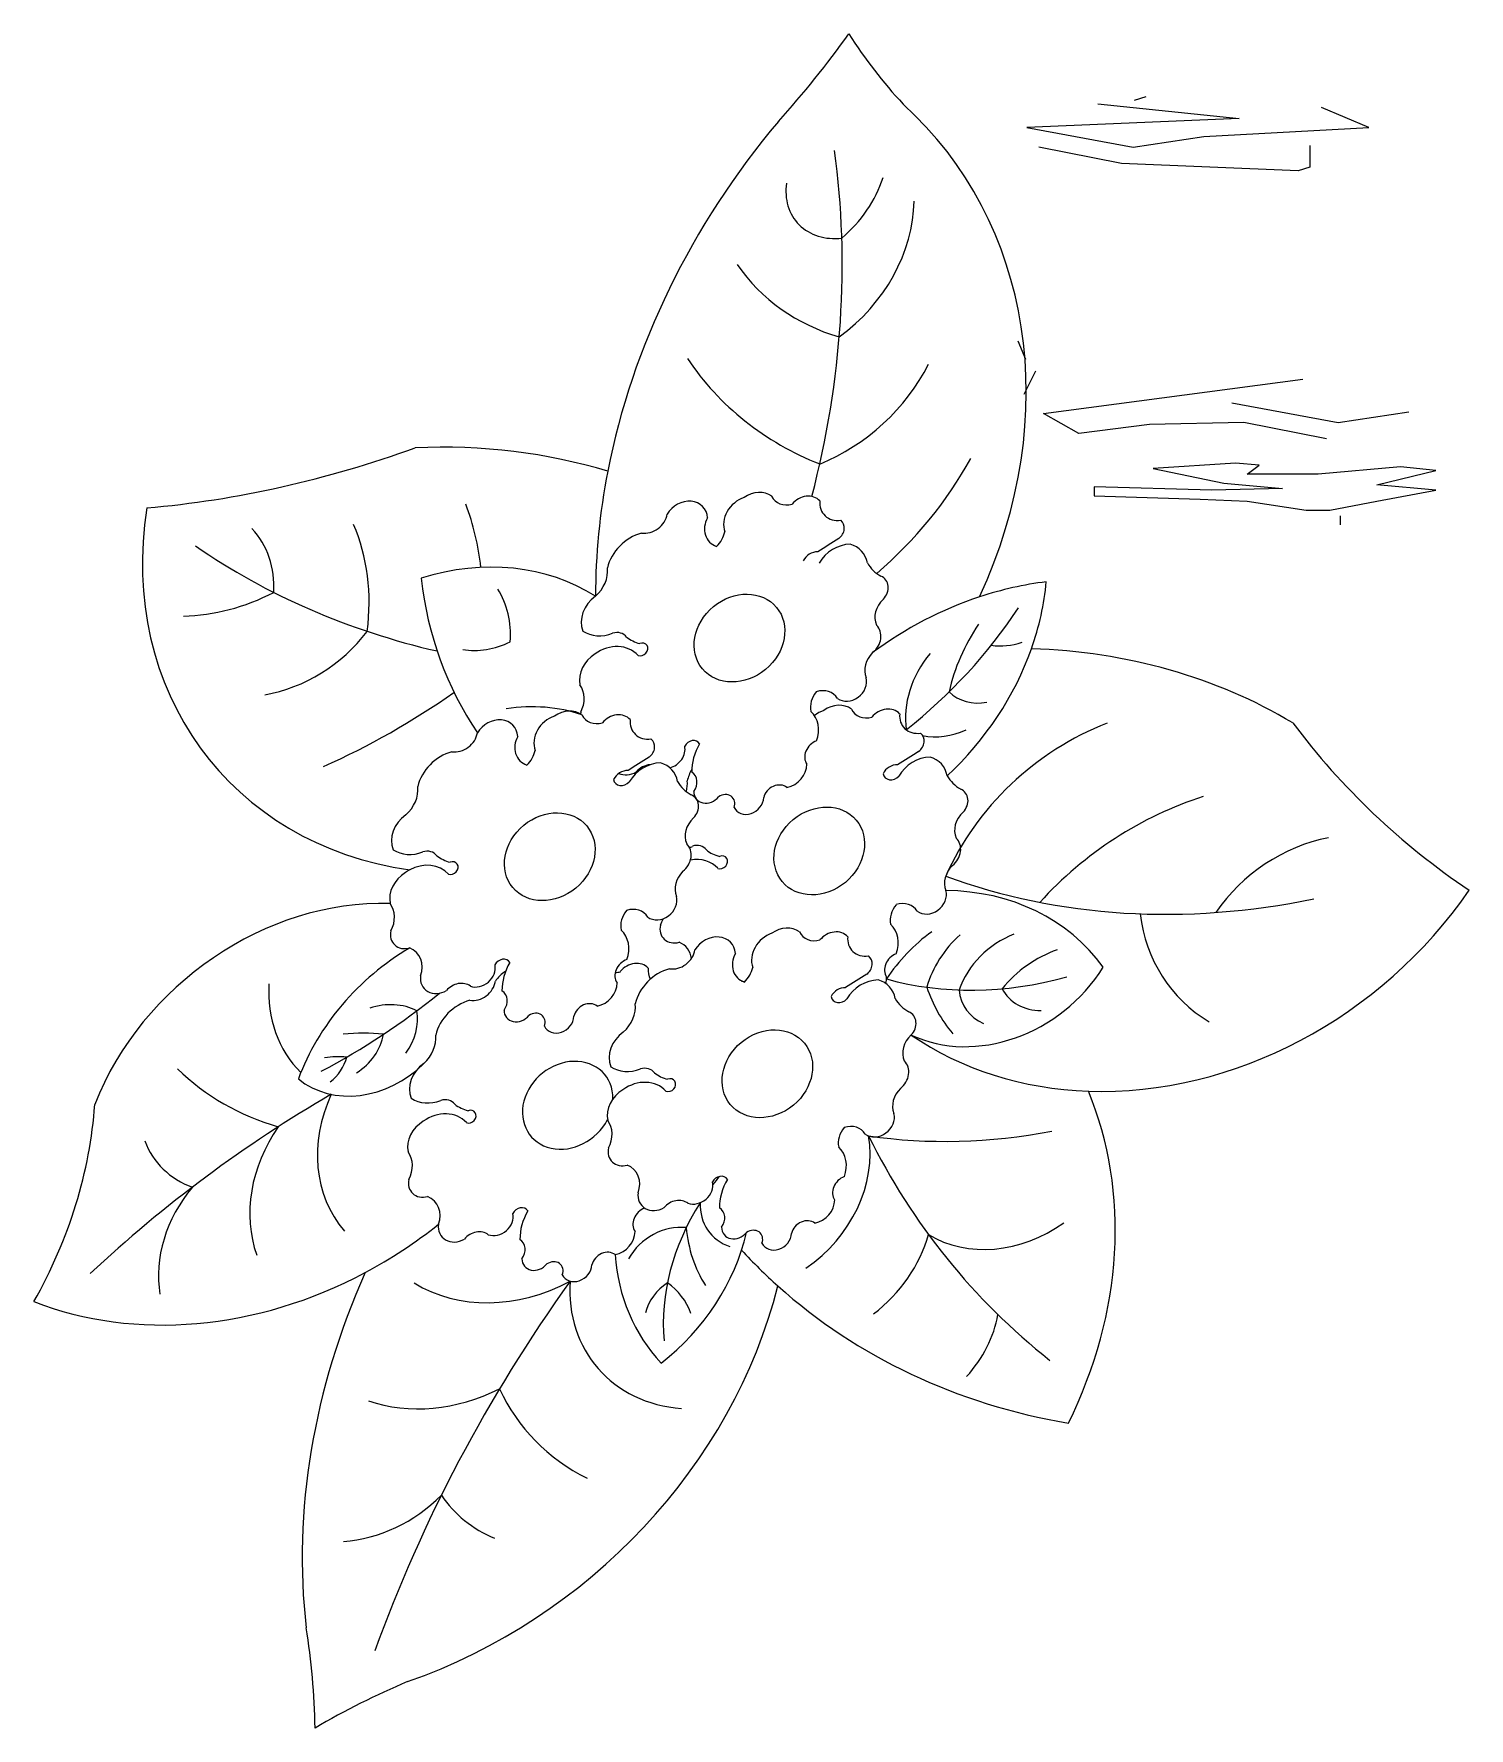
# Model space of a CAD drawing. Header units: millimetres. Extents: x 506.183 to 506.929, y 81.305 to 82.187.
import ezdxf

# ---------------------------------------------------------------- set-up
doc = ezdxf.new("R2010")
doc.units = ezdxf.units.MM
doc.header["$LTSCALE"] = 0.018

msp = doc.modelspace()

# ---------------------------------------------------------------- linework, layer by layer
for p, q in [((506.76122, 82.15442), (506.75503, 82.15255)), ((506.7362, 82.15071), (506.80969, 82.14319)), ((506.87725, 82.13849), (506.85262, 82.14883)), ((506.80969, 82.14319), (506.69932, 82.13849)), ((506.69932, 82.13849), (506.75451, 82.12817)), ((506.79138, 82.13381), (506.87725, 82.13849)), ((506.74845, 82.11972), (506.70551, 82.12817)), ((506.75451, 82.12817), (506.79138, 82.13381)), ((506.84657, 82.12912), (506.84657, 82.11785)), ((506.84038, 82.11597), (506.74845, 82.11972)), ((506.84657, 82.11785), (506.84038, 82.11597)), ((506.6945, 82.02751), (506.69858, 82.01784)), ((506.7038, 82.01167), (506.69774, 81.99945)), ((506.70789, 81.98961), (506.84288, 82.00745)), ((506.806, 81.99523), (506.86119, 81.98491)), ((506.72633, 81.97929), (506.70789, 81.98961)), ((506.86119, 81.98491), (506.89806, 81.99056)), ((506.76307, 81.98398), (506.72633, 81.97929)), ((506.81219, 81.98491), (506.76307, 81.98398)), ((506.85513, 81.97647), (506.81219, 81.98491)), ((506.80786, 81.96373), (506.76493, 81.96091)), ((506.76493, 81.96091), (506.80167, 81.95341)), ((506.82011, 81.96279), (506.80786, 81.96373)), ((506.81392, 81.95811), (506.82011, 81.96279)), ((506.89373, 81.96186), (506.8508, 81.95811)), ((506.88135, 81.95246), (506.91204, 81.95998)), ((506.91204, 81.95998), (506.89373, 81.96186)), ((506.73424, 81.95154), (506.73424, 81.94684)), ((506.79548, 81.94964), (506.73424, 81.95154)), ((506.83236, 81.95059), (506.79548, 81.94964)), ((506.80167, 81.95341), (506.83236, 81.95059)), ((506.8508, 81.95811), (506.81392, 81.95811)), ((506.91204, 81.94964), (506.88135, 81.95246)), ((506.73424, 81.94684), (506.78942, 81.94497)), ((506.78942, 81.94497), (506.81392, 81.94402)), ((506.81392, 81.94402), (506.84461, 81.93932)), ((506.85686, 81.93932), (506.88135, 81.94402)), ((506.88135, 81.94402), (506.91204, 81.94964)), ((506.84461, 81.93932), (506.85686, 81.93932)), ((506.86226, 81.9363), (506.86226, 81.9316))]:
    msp.add_line(p, q)
for centre, major_axis, ratio, start_param, end_param in [((506.27586, 82.37955), (0.34128, 0.28314), 0.848513, -1.402182, -1.269096), ((506.9, 82.38895), (0.27443, 0.22768), 0.848513, 3.035582, 3.188252), ((506.44947, 81.96197), (0.204, 0.16925), 0.848513, -1.057853, 0.119579), ((506.83283, 81.94961), (0.29274, 0.24288), 0.848513, 1.781896, 2.338825), ((506.11292, 81.99092), (0.40091, 0.33262), 0.848513, -0.867825, -0.485074), ((506.60387, 82.10976), (0.0245, 0.02032), 0.848513, 2.374462, 4.069589), ((506.56836, 82.12134), (0.04826, 0.04004), 0.848513, -1.557109, -0.931135), ((506.56043, 82.08891), (0.06554, 0.05437), 0.848513, 4.639169, 5.653788), ((506.65318, 82.14314), (0.09956, 0.0826), 0.848513, 3.065653, 3.66198), ((506.68491, 82.13383), (0.1535, 0.12735), 0.848513, 3.054958, 3.578316), ((506.56844, 82.04312), (0.07363, 0.06109), 0.848513, 4.358227, 5.184821), ((506.2764, 82.41531), (0.4017, 0.33327), 0.848513, 4.027618, 4.313666), ((506.34384, 81.66372), (0.25985, 0.21559), 0.848513, 0.510344, 0.840049), ((506.83283, 81.94961), (0.29274, 0.24288), 0.848513, 2.338825, 2.526747), ((506.51463, 82.02855), (0.14702, 0.12197), 0.848513, -1.549954, -1.139216), ((506.25058, 81.86724), (0.13537, 0.11231), 0.848513, -0.507607, -0.287308), ((506.52173, 81.93291), (0.00933, 0.00774), 0.848513, -0.554919, 1.961457), ((506.55479, 81.93387), (0.01086, 0.00901), 0.848513, 1.157627, 2.833455), ((506.55823, 81.93692), (0.00984, 0.00816), 0.848513, 0.199102, 1.486586), ((506.57586, 81.9519), (0.00834, 0.00692), 0.848513, 2.935926, 4.223439), ((506.58412, 81.93751), (0.00766, 0.00636), 0.848513, 0.036474, 1.799005), ((506.60262, 81.94472), (0.00908, 0.00753), 0.848513, 2.425235, 4.078808), ((506.43708, 81.94228), (0.16189, 0.13432), 0.848513, 2.37667, 3.796827), ((506.50202, 81.93719), (0.00834, 0.00692), 0.848513, 3.783324, 5.518076), ((506.54327, 81.93126), (0.00959, 0.00795), 0.848513, 2.003087, 3.618147), ((506.598, 81.92904), (0.00516, 0.00428), 0.848513, 4.680088, 6.468683), ((506.25333, 81.89118), (0.04432, 0.03677), 0.848513, -0.672167, 0.048853), ((506.23617, 81.87266), (0.09886, 0.08202), 0.848513, -0.743584, -0.244617), ((506.50153, 81.90785), (0.01719, 0.01426), 0.848513, 1.08527, 2.29926), ((506.5291, 81.92874), (0.0109, 0.00904), 0.848513, -1.468323, -0.825132), ((506.89526, 81.39339), (0.54786, 0.45453), 0.848513, 1.411341, 1.429635), ((506.55358, 82.27625), (0.35424, 0.2939), 0.848513, 3.375182, 3.71787), ((506.58901, 81.91099), (0.00556, 0.00461), 0.848513, 0.737724, 2.066621), ((506.60498, 81.90591), (0.01319, 0.01094), 0.848513, 0.808799, 1.987757), ((506.60119, 81.90723), (0.01249, 0.01036), 0.848513, -0.456895, 0.540658), ((506.40263, 81.80011), (0.09233, 0.0766), 0.848513, 0.263751, 1.121941), ((506.46522, 81.90517), (0.01302, 0.0108), 0.848513, -1.537102, -0.507766), ((506.63756, 81.92562), (0.01956, 0.01623), 0.848513, 3.002019, 3.462578), ((506.60381, 81.96033), (0.18063, 0.14986), 0.848513, 2.63363, 3.059876), ((506.37728, 81.86634), (0.04359, 0.03617), 0.848513, -0.68663, -0.109558), ((506.61901, 81.89771), (0.00665, 0.00552), 0.848513, -1.423233, 0.396056), ((506.70391, 81.74573), (0.13278, 0.11016), 0.848513, 0.923786, 1.138183), ((506.56914, 81.89202), (0.1151, 0.0955), 0.848513, -0.956948, -0.700816), ((506.2738, 81.976), (0.07735, 0.06418), 0.848513, 3.957317, 4.462453), ((506.48223, 81.88336), (0.01211, 0.01005), 0.848513, 1.48115, 2.872954), ((506.70391, 81.74573), (0.13278, 0.11016), 0.848513, 1.138183, 1.507334), ((506.63163, 81.88532), (0.00939, 0.00779), 0.848513, 1.614317, 2.920858), ((506.51489, 81.98187), (0.17999, 0.14933), 0.848513, 4.684359, 5.056297), ((506.74928, 81.83998), (0.07567, 0.06278), 0.848513, 1.904818, 2.31437), ((506.30141, 81.91071), (0.0578, 0.04795), 0.848513, 4.117803, 4.98263), ((506.41786, 81.90114), (0.02937, 0.02437), 0.848513, 3.755992, 4.456772), ((506.47953, 81.89056), (0.01402, 0.01163), 0.848513, 3.384632, 4.348119), ((506.48482, 81.86844), (0.00605, 0.00502), 0.848513, -0.038159, 1.101747), ((506.50672, 81.89088), (0.01824, 0.01513), 0.848513, 3.318645, 3.690879), ((506.61336, 81.87214), (0.00817, 0.00677), 0.848513, 4.704726, 6.36582), ((506.48059, 81.85312), (0.01155, 0.00958), 0.848513, 1.393213, 2.7147), ((506.48332, 81.85163), (0.01405, 0.01165), 0.848513, 0.036357, 1.488531), ((506.49865, 81.86683), (0.0028, 0.00232), 0.848513, 3.595036, 7.47064), ((506.62672, 81.85774), (0.00966, 0.00802), 0.848513, 1.664214, 2.878266), ((506.68505, 81.83868), (0.04004, 0.03322), 0.848513, 1.788437, 2.659132), ((506.56914, 81.89202), (0.1151, 0.0955), 0.848513, -1.502994, -0.956948), ((506.69071, 81.8997), (0.02616, 0.0217), 0.848513, 3.782895, 4.28943), ((506.64091, 81.55898), (0.25985, 0.21559), 0.848513, 0.289867, 0.764974), ((506.23732, 82.09329), (0.26977, 0.22381), 0.848513, 4.39449, 4.618908), ((506.45414, 81.83897), (0.01212, 0.01006), 0.848513, -1.116036, -0.05371), ((506.5983, 81.83857), (0.00952, 0.0079), 0.848513, 1.783941, 2.726408), ((506.59149, 81.83515), (0.00859, 0.00713), 0.848513, -0.11873, 1.125404), ((506.60686, 81.84867), (0.00739, 0.00613), 0.848513, 3.353616, 5.915415), ((506.67745, 81.86235), (0.01973, 0.01637), 0.848513, 3.218876, 4.141148), ((506.42818, 81.75378), (0.07011, 0.05816), 0.848513, 0.477197, 0.954966), ((506.45952, 81.82312), (0.00984, 0.00816), 0.848513, 0.199102, 1.486586), ((506.59974, 81.82612), (0.00984, 0.00816), 0.848513, 0.199102, 1.486586), ((506.61738, 81.8411), (0.00834, 0.00692), 0.848513, 2.935926, 4.223439), ((506.62563, 81.82671), (0.00766, 0.00636), 0.848513, 0.036474, 1.799005), ((506.42303, 81.81911), (0.00933, 0.00774), 0.848513, -0.554919, 1.961457), ((506.45609, 81.82007), (0.01086, 0.00901), 0.848513, 1.157627, 2.833455), ((506.47572, 81.83348), (0.00663, 0.00663), 0.850954, 2.200712, 2.293471), ((506.47715, 81.8381), (0.00834, 0.00692), 0.848513, 2.935926, 4.223439), ((506.48541, 81.82371), (0.00766, 0.00636), 0.848513, 0.036474, 1.799005), ((506.50392, 81.83092), (0.00908, 0.00753), 0.848513, 2.425235, 4.078808), ((506.57466, 81.82247), (0.01327, 0.01101), 0.848513, -0.978741, 0.105066), ((506.59631, 81.82307), (0.01086, 0.00901), 0.848513, 1.157627, 1.562302), ((506.64414, 81.83392), (0.00908, 0.00753), 0.848513, 2.425235, 4.078808), ((506.77061, 81.71692), (0.10205, 0.08466), 0.848513, 1.197186, 2.100766), ((507.25089, 82.14721), (0.4017, 0.33327), 0.848513, 3.099435, 3.385483), ((506.40331, 81.82339), (0.00834, 0.00692), 0.848513, 3.783324, 5.518076), ((506.44456, 81.81746), (0.00959, 0.00795), 0.848513, 2.003087, 3.618147), ((506.49929, 81.81524), (0.00516, 0.00428), 0.848513, 4.680088, 6.468683), ((506.52516, 81.81521), (0.00355, 0.00295), 0.848513, -0.122875, 2.071756), ((506.59173, 81.81206), (0.00659, 0.00547), 0.848513, 1.196927, 3.058185), ((506.63951, 81.81824), (0.00516, 0.00428), 0.848513, 4.680088, 6.468683), ((506.65707, 81.85536), (0.02864, 0.02376), 0.848513, 3.748874, 4.404678), ((506.40283, 81.79405), (0.01719, 0.01426), 0.848513, 1.08527, 2.29926), ((506.43039, 81.81494), (0.0109, 0.00904), 0.848513, -1.468323, -0.825132), ((506.79655, 81.27958), (0.54786, 0.45453), 0.848513, 1.411341, 1.429635), ((506.5126, 81.81348), (0.00721, 0.00598), 0.848513, 4.205598, 5.862338), ((506.55268, 81.80752), (0.02273, 0.01886), 0.848513, 1.977588, 2.538388), ((506.93677, 81.28258), (0.54786, 0.45453), 0.848513, 1.411341, 1.429635), ((506.64649, 81.79511), (0.01319, 0.01094), 0.848513, 0.808799, 1.987757), ((506.6427, 81.79643), (0.01249, 0.01036), 0.848513, -0.456895, 0.540658), ((506.49031, 81.79718), (0.00556, 0.00461), 0.848513, 0.737724, 2.066621), ((506.4921, 81.81097), (0.00792, 0.00657), 0.848513, 3.53616, 4.514388), ((506.50627, 81.79211), (0.01319, 0.01094), 0.848513, 0.808799, 1.987757), ((506.50242, 81.79831), (0.00719, 0.00597), 0.848513, 0.860058, 1.774384), ((506.50248, 81.79343), (0.01249, 0.01036), 0.848513, -0.456895, 0.540658), ((506.54305, 81.79705), (0.01719, 0.01426), 0.848513, 1.998481, 2.29926), ((506.52009, 81.79657), (0.00619, 0.00513), 0.848513, -1.298818, 0.271641), ((506.57386, 81.80535), (0.00893, 0.00741), 0.848513, 4.155186, 5.672794), ((506.63053, 81.80019), (0.00556, 0.00461), 0.848513, 0.737724, 2.066621), ((506.62924, 81.80372), (0.00399, 0.00331), 0.848513, 2.706585, 4.875178), ((506.67907, 81.81482), (0.01956, 0.01623), 0.848513, 3.002019, 3.462578), ((506.36652, 81.79137), (0.01302, 0.0108), 0.848513, -1.537102, -0.507766), ((506.48902, 81.80071), (0.00399, 0.00331), 0.848513, 2.706585, 4.875178), ((506.53885, 81.81181), (0.01956, 0.01623), 0.848513, 3.002019, 3.462578), ((506.50674, 81.79437), (0.01302, 0.0108), 0.848513, -0.87411, -0.507766), ((506.53335, 81.79399), (0.00605, 0.00502), 0.848513, 2.520591, 4.950119), ((506.5416, 81.78575), (0.00469, 0.00389), 0.848513, -0.985878, 1.445112), ((506.56942, 81.78924), (0.00593, 0.00492), 0.848513, 0.18646, 2.303706), ((506.66052, 81.78691), (0.00665, 0.00552), 0.848513, -1.423233, 0.396056), ((506.5203, 81.78391), (0.00665, 0.00552), 0.848513, -1.423233, 0.396056), ((506.55432, 81.78879), (0.00658, 0.00546), 0.848513, 2.93778, 5.624682), ((506.81772, 81.64434), (0.12991, 0.10778), 0.848513, 1.126139, 1.737252), ((506.38352, 81.76956), (0.01211, 0.01005), 0.848513, 1.48115, 2.872954), ((506.53292, 81.77151), (0.00939, 0.00779), 0.848513, 1.614317, 2.920858), ((506.67314, 81.77452), (0.00939, 0.00779), 0.848513, 1.614317, 2.920858), ((506.51465, 81.75834), (0.00817, 0.00677), 0.848513, 4.704726, 6.36582), ((506.52634, 81.75764), (0.00605, 0.00502), 0.848513, -0.038159, 1.101747), ((506.65487, 81.76134), (0.00817, 0.00677), 0.848513, 4.704726, 6.36582), ((506.8594, 81.69563), (0.06296, 0.05224), 0.848513, 0.999681, 1.890824), ((506.38082, 81.77676), (0.01402, 0.01163), 0.848513, 3.384632, 4.348119), ((506.38611, 81.75464), (0.00605, 0.00502), 0.848513, -0.038159, 1.101747), ((506.40802, 81.77708), (0.01824, 0.01513), 0.848513, 3.318645, 3.690879), ((506.39994, 81.75303), (0.0028, 0.00232), 0.848513, 3.595036, 7.47064), ((506.52104, 81.77976), (0.01286, 0.01286), 0.850954, 4.163042, 4.263438), ((506.52484, 81.74083), (0.01405, 0.01165), 0.848513, 0.036357, 0.9919), ((506.54824, 81.78008), (0.01824, 0.01513), 0.848513, 3.318645, 3.690879), ((506.54017, 81.75603), (0.0028, 0.00232), 0.848513, 3.595036, 7.47064), ((506.38188, 81.73932), (0.01155, 0.00958), 0.848513, 1.393213, 2.7147), ((506.38462, 81.73783), (0.01288, 0.01288), 0.850954, 1.260761, 1.408836), ((506.38462, 81.73783), (0.01405, 0.01165), 0.848513, 0.036357, 1.342537), ((506.52801, 81.74394), (0.00966, 0.00802), 0.848513, 1.664214, 2.878266), ((506.66823, 81.74694), (0.00966, 0.00802), 0.848513, 1.664214, 2.878266), ((506.82867, 82.07586), (0.2923, 0.24251), 0.848513, 3.598207, 4.154866), ((506.64837, 81.73787), (0.00739, 0.00613), 0.848513, 3.353616, 5.915415), ((506.63701, 81.62478), (0.09822, 0.08149), 0.848513, -0.056741, 0.789071), ((506.76978, 81.82894), (0.16189, 0.13432), 0.848513, 3.903207, 5.036431), ((506.34237, 81.60091), (0.11274, 0.09354), 0.848513, 0.770444, 2.147983), ((506.35543, 81.72516), (0.01212, 0.01006), 0.848513, -1.116036, -0.05371), ((506.49959, 81.72477), (0.00952, 0.0079), 0.848513, 1.783941, 2.726408), ((506.49278, 81.72135), (0.00859, 0.00713), 0.848513, -0.11873, 1.125404), ((506.50815, 81.73487), (0.00739, 0.00613), 0.848513, 3.353616, 5.915415), ((506.63981, 81.72777), (0.00952, 0.0079), 0.848513, 1.783941, 2.726408), ((506.633, 81.72435), (0.00859, 0.00713), 0.848513, -0.11873, 1.125404), ((506.51724, 81.72268), (0.00723, 0.006), 0.848513, 2.290044, 4.223549), ((506.49566, 81.72816), (0.01212, 0.01006), 0.848513, -1.116036, -0.877593), ((506.57272, 81.71015), (0.00984, 0.00816), 0.848513, 0.199102, 1.486586), ((506.61617, 81.71167), (0.01327, 0.01101), 0.848513, -0.978741, 0.105066), ((506.85439, 81.755), (0.07922, 0.06572), 0.848513, 2.645188, 3.427242), ((506.37702, 81.71968), (0.00723, 0.006), 0.848513, 2.290044, 4.223549), ((506.47595, 81.70867), (0.01327, 0.01101), 0.848513, -0.978741, 0.105066), ((506.51168, 81.70252), (0.01078, 0.00894), 0.848513, -0.501266, 0.428003), ((506.53623, 81.70614), (0.00933, 0.00774), 0.848513, -0.554919, 1.961457), ((506.56929, 81.7071), (0.01086, 0.00901), 0.848513, 1.157627, 2.833455), ((506.59036, 81.72513), (0.00834, 0.00692), 0.848513, 2.935926, 4.223439), ((506.59861, 81.71074), (0.00766, 0.00636), 0.848513, 0.036474, 1.799005), ((506.61712, 81.71795), (0.00908, 0.00753), 0.848513, 2.425235, 4.078808), ((506.68877, 81.66316), (0.06238, 0.05176), 0.848513, 1.493571, 1.918012), ((506.69442, 81.68566), (0.0401, 0.03327), 0.848513, 1.610052, 2.254517), ((506.70213, 81.68244), (0.0331, 0.02746), 0.848513, 1.195716, 2.184301), ((506.42375, 81.62205), (0.09042, 0.07502), 0.848513, 1.382781, 2.167972), ((506.37146, 81.69952), (0.01078, 0.00894), 0.848513, -0.971432, 0.428003), ((506.42645, 81.70141), (0.00355, 0.00295), 0.848513, -0.122875, 2.071756), ((506.45397, 81.69372), (0.02273, 0.01886), 0.848513, 1.977588, 2.538388), ((506.49302, 81.69826), (0.00659, 0.00547), 0.848513, 1.196927, 3.058185), ((506.49475, 81.69435), (0.00766, 0.00636), 0.848513, 0.036474, 1.799005), ((506.51652, 81.71042), (0.00834, 0.00692), 0.848513, 3.783324, 5.518076), ((506.55776, 81.70449), (0.00959, 0.00795), 0.848513, 2.003087, 3.618147), ((506.61249, 81.70227), (0.00516, 0.00428), 0.848513, 4.680088, 6.468683), ((506.63325, 81.70126), (0.00659, 0.00547), 0.848513, 1.196927, 3.058185), ((506.72563, 81.6626), (0.04314, 0.03579), 0.848513, 1.158461, 1.797083), ((506.39339, 81.69716), (0.00792, 0.00657), 0.848513, 2.383947, 4.514388), ((506.4139, 81.69968), (0.00721, 0.00598), 0.848513, 3.607748, 5.862338), ((506.43237, 81.68974), (0.00933, 0.00774), 0.848513, 1.350875, 1.961457), ((506.4865, 81.70874), (0.00765, 0.00765), 0.850954, 3.874306, 4.135462), ((506.51603, 81.68108), (0.01719, 0.01426), 0.848513, 1.08527, 2.29926), ((506.51326, 81.70156), (0.00908, 0.00753), 0.848513, 2.425235, 3.000379), ((506.54359, 81.70197), (0.0109, 0.00904), 0.848513, -1.468323, -0.825132), ((506.90975, 81.16661), (0.54786, 0.45453), 0.848513, 1.411341, 1.429635), ((506.61947, 81.67914), (0.01319, 0.01094), 0.848513, 0.808799, 1.987757), ((506.61568, 81.68046), (0.01249, 0.01036), 0.848513, -0.456895, 0.540658), ((506.61537, 81.69455), (0.00893, 0.00741), 0.848513, -0.921089, -0.610392), ((506.69793, 81.85843), (0.14236, 0.11811), 0.848513, 3.67465, 4.226109), ((506.67872, 81.73019), (0.05907, 0.04901), 0.848513, 3.518808, 5.085961), ((506.37809, 81.69996), (0.05992, 0.04971), 0.848513, 2.468318, 3.216921), ((506.21801, 81.90808), (0.25544, 0.21193), 0.848513, 4.473133, 4.696131), ((506.40371, 81.68451), (0.00719, 0.00597), 0.848513, 0.20308, 1.774384), ((506.41265, 81.69403), (0.00834, 0.00692), 0.848513, 3.783324, 5.518076), ((506.42138, 81.68277), (0.00619, 0.00513), 0.848513, -1.298818, 0.271641), ((506.47515, 81.69155), (0.00893, 0.00741), 0.848513, 4.155186, 5.672794), ((506.55412, 81.70268), (0.00661, 0.00661), 0.850954, 3.625359, 3.847749), ((506.60351, 81.68421), (0.00556, 0.00461), 0.848513, 0.737724, 2.066621), ((506.60222, 81.68774), (0.00399, 0.00331), 0.848513, 2.706585, 4.875178), ((506.73837, 81.73173), (0.07791, 0.06464), 0.848513, 2.82323, 3.146792), ((506.69012, 81.69585), (0.02143, 0.01778), 0.848513, 2.615926, 3.56125), ((506.71069, 81.70508), (0.02202, 0.01827), 0.848513, 2.971237, 3.949578), ((506.36308, 81.64998), (0.02694, 0.02235), 0.848513, 0.349649, 1.131598), ((506.35345, 81.6701), (0.02355, 0.01954), 0.848513, -1.274154, -0.457339), ((506.41217, 81.66469), (0.01719, 0.01426), 0.848513, 1.08527, 2.29926), ((506.43464, 81.68019), (0.00605, 0.00502), 0.848513, 2.520591, 4.950119), ((506.44289, 81.67194), (0.00469, 0.00389), 0.848513, -0.985878, 1.445112), ((506.47071, 81.67544), (0.00593, 0.00492), 0.848513, 0.18646, 2.303706), ((506.47972, 81.6784), (0.01302, 0.0108), 0.848513, -1.537102, -0.507766), ((506.65205, 81.69885), (0.01956, 0.01623), 0.848513, 3.002019, 3.462578), ((506.6335, 81.67094), (0.00665, 0.00552), 0.848513, -1.423233, 0.396056), ((506.45561, 81.67499), (0.00658, 0.00546), 0.848513, 2.93778, 5.624682), ((506.33755, 81.56738), (0.08403, 0.06971), 0.848513, 0.692175, 0.898601), ((506.33973, 81.66655), (0.0205, 0.01701), 0.848513, 4.54182, 5.509012), ((506.37586, 81.66201), (0.01302, 0.0108), 0.848513, -1.537102, -0.507766), ((506.49673, 81.65659), (0.01211, 0.01005), 0.848513, 1.48115, 2.872954), ((506.64613, 81.65855), (0.00939, 0.00779), 0.848513, 1.614317, 2.920858), ((506.76978, 81.82894), (0.16189, 0.13432), 0.848513, 3.378211, 3.903207), ((506.35401, 81.68024), (0.03865, 0.03206), 0.848513, 3.303617, 4.826879), ((506.3345, 81.61463), (0.03392, 0.02814), 0.848513, 0.691679, 0.972421), ((506.32647, 81.65603), (0.01591, 0.0132), 0.848513, 4.653014, 5.436604), ((506.39286, 81.6402), (0.01211, 0.01005), 0.848513, 1.48115, 2.872954), ((506.46038, 81.6296), (0.01927, 0.01598), 0.848513, -0.627269, 5.175412), ((506.62786, 81.64537), (0.00817, 0.00677), 0.848513, 4.704726, 6.36582), ((506.37427, 81.7615), (0.12525, 0.10391), 0.848513, 3.230973, 3.664554), ((506.49402, 81.66379), (0.01402, 0.01163), 0.848513, 3.384632, 4.348119), ((506.49782, 81.62486), (0.01405, 0.01165), 0.848513, 0.036357, 1.488531), ((506.49932, 81.64167), (0.00605, 0.00502), 0.848513, -0.038159, 1.101747), ((506.52122, 81.66411), (0.01824, 0.01513), 0.848513, 3.318645, 3.690879), ((506.51315, 81.64006), (0.0028, 0.00232), 0.848513, 3.595036, 7.47064), ((506.56281, 81.18421), (0.45407, 0.37673), 0.848513, 1.375469, 1.64132), ((506.40407, 81.61504), (0.06048, 0.05018), 0.848513, 2.081443, 3.15565), ((506.39016, 81.6474), (0.01402, 0.01163), 0.848513, 3.384632, 4.348119), ((506.39546, 81.62528), (0.00605, 0.00502), 0.848513, -0.038159, 1.101747), ((506.49508, 81.62635), (0.01155, 0.00958), 0.848513, 1.393213, 2.7147), ((506.64121, 81.63097), (0.00966, 0.00802), 0.848513, 1.664214, 2.878266), ((506.52359, 81.53036), (0.18128, 0.1504), 0.848513, -1.086927, -0.255862), ((505.98357, 81.6093), (0.18914, 0.15692), 0.848513, -1.147627, -0.681667), ((506.39396, 81.60847), (0.01405, 0.01165), 0.848513, 0.036357, 1.488531), ((506.41736, 81.64772), (0.01824, 0.01513), 0.848513, 3.318645, 3.690879), ((506.40929, 81.62367), (0.0028, 0.00232), 0.848513, 3.595036, 7.47064), ((506.62135, 81.6219), (0.00739, 0.00613), 0.848513, 3.353616, 5.915415), ((506.37005, 81.58483), (0.0614, 0.05094), 0.848513, 1.888674, 2.840748), ((506.39122, 81.60996), (0.01155, 0.00958), 0.848513, 1.393213, 2.7147), ((506.46864, 81.61219), (0.01212, 0.01006), 0.848513, -1.116036, -0.05371), ((506.61279, 81.6118), (0.00952, 0.0079), 0.848513, 1.783941, 2.726408), ((506.60598, 81.60838), (0.00859, 0.00713), 0.848513, -0.11873, 1.125404), ((506.70231, 81.88662), (0.23243, 0.19283), 0.848513, 3.794021, 4.134117), ((506.28998, 81.63516), (0.04296, 0.03564), 0.848513, 2.858762, 3.605644), ((506.49022, 81.60671), (0.00723, 0.006), 0.848513, 2.290044, 4.223549), ((506.55279, 81.59423), (0.05309, 0.04405), 0.848513, 4.606158, 5.822556), ((506.58915, 81.5957), (0.01327, 0.01101), 0.848513, -0.978741, 0.105066), ((507.02462, 81.84836), (0.36403, 0.30202), 0.848513, 2.941766, 3.317998), ((506.36477, 81.5958), (0.01212, 0.01006), 0.848513, -1.116036, -0.05371), ((506.48466, 81.58655), (0.01078, 0.00894), 0.848513, -0.971432, 0.428003), ((506.38636, 81.59032), (0.00723, 0.006), 0.848513, 2.290044, 4.223549), ((506.5271, 81.58671), (0.00721, 0.00598), 0.848513, 3.607748, 5.862338), ((506.53965, 81.58844), (0.00355, 0.00295), 0.848513, -0.122875, 2.071756), ((506.62221, 81.53323), (0.09166, 0.07604), 0.848513, 1.791076, 1.836054), ((506.56717, 81.58075), (0.02273, 0.01886), 0.848513, 1.977588, 2.538388), ((506.60623, 81.58529), (0.00659, 0.00547), 0.848513, 1.196927, 3.058185), ((506.31422, 81.55126), (0.05461, 0.0453), 0.848513, 1.783722, 2.68125), ((506.3808, 81.57016), (0.01078, 0.00894), 0.848513, -0.971432, 0.428003), ((506.5066, 81.58419), (0.00792, 0.00657), 0.848513, 2.383947, 4.514388), ((506.51692, 81.57154), (0.00719, 0.00597), 0.848513, 0.20308, 1.774384), ((506.58836, 81.57858), (0.00893, 0.00741), 0.848513, 4.155186, 5.672794), ((506.42324, 81.57032), (0.00721, 0.00598), 0.848513, 3.607748, 5.862338), ((506.43579, 81.57205), (0.00355, 0.00295), 0.848513, -0.122875, 2.071756), ((506.46331, 81.56435), (0.02273, 0.01886), 0.848513, 1.977588, 2.538388), ((506.50237, 81.5689), (0.00659, 0.00547), 0.848513, 1.202488, 3.058185), ((506.62221, 81.53323), (0.09166, 0.07604), 0.848513, 1.934469, 2.610783), ((506.55779, 81.58232), (0.02331, 0.01934), 0.848513, 2.492327, 3.622979), ((506.53459, 81.5698), (0.00619, 0.00513), 0.848513, -1.298818, 0.271641), ((506.28154, 81.70936), (0.16359, 0.13573), 0.848513, 4.475164, 4.690778), ((506.40273, 81.5678), (0.00792, 0.00657), 0.848513, 2.383947, 4.514388), ((506.41306, 81.55515), (0.00719, 0.00597), 0.848513, 0.20308, 1.774384), ((506.48449, 81.56219), (0.00893, 0.00741), 0.848513, 4.155186, 5.672794), ((506.51491, 81.54017), (0.02182, 0.0181), 0.848513, 0.685898, 1.992202), ((506.45211, 81.56991), (0.08498, 0.07051), 0.848513, 4.677568, 5.444556), ((506.60345, 81.58482), (0.06676, 0.05539), 0.848513, 2.608513, 3.034883), ((506.54785, 81.56722), (0.00605, 0.00502), 0.848513, 2.520591, 4.950119), ((506.5561, 81.55897), (0.00469, 0.00389), 0.848513, -0.985878, 1.445112), ((506.56882, 81.56202), (0.00658, 0.00546), 0.848513, 2.93778, 5.624682), ((506.58392, 81.56247), (0.00593, 0.00492), 0.848513, 0.18646, 2.303706), ((506.58337, 81.56972), (0.05498, 0.04562), 0.848513, 4.665579, 5.395536), ((506.68689, 81.61477), (0.05076, 0.04211), 0.848513, 3.423872, 4.632471), ((506.43072, 81.55341), (0.00619, 0.00513), 0.848513, -1.298818, 0.271641), ((506.48006, 81.54608), (0.00593, 0.00492), 0.848513, 0.18646, 2.303706), ((506.83745, 81.81064), (0.29608, 0.24564), 0.848513, 3.185659, 3.26681), ((506.44398, 81.55083), (0.00605, 0.00502), 0.848513, 2.520591, 4.950119), ((506.45224, 81.54258), (0.00469, 0.00389), 0.848513, -0.985878, 1.445112), ((506.46496, 81.54563), (0.00658, 0.00546), 0.848513, 2.93778, 5.624682), ((506.59914, 81.5766), (0.09344, 0.07752), 0.848513, 2.592559, 3.189251), ((506.28154, 81.70936), (0.16359, 0.13573), 0.848513, 3.581961, 4.475164), ((506.68026, 81.4497), (0.29274, 0.24288), 0.848513, 2.096897, 2.635436), ((507.00924, 81.21893), (0.56528, 0.46899), 0.848513, 1.871606, 2.177468), ((506.4315, 81.60572), (0.06649, 0.05517), 0.848513, 3.421094, 4.479213), ((506.53702, 81.54491), (0.06175, 0.05123), 0.848513, 2.460666, 3.86638), ((506.52167, 81.52037), (0.01736, 0.0144), 0.848513, 1.415257, 2.31074), ((506.48453, 81.50267), (0.03433, 0.02848), 0.848513, -0.302425, 0.235159), ((506.32778, 81.55625), (0.204, 0.16925), 0.848513, 4.297753, 5.423399), ((506.83745, 81.81064), (0.29608, 0.24564), 0.848513, 3.26681, 3.771243), ((506.62812, 81.52117), (0.04652, 0.0386), 0.848513, -1.408643, -0.783176), ((506.39593, 81.5544), (0.06978, 0.05789), 0.848513, 3.62096, 4.445664), ((506.54084, 81.5459), (0.10255, 0.08508), 0.848513, 2.919951, 3.503043), ((506.34947, 81.46854), (0.05576, 0.04626), 0.848513, 4.014291, 4.823245), ((506.46385, 81.47663), (0.06576, 0.05456), 0.848513, 3.062777, 3.555886), ((505.91161, 81.23396), (0.34128, 0.28314), 0.848513, -0.596758, -0.463672), ((506.46709, 81.03394), (0.27443, 0.22768), 0.848513, 1.22908, 1.38175)]:
    msp.add_ellipse(centre, major_axis=major_axis, ratio=ratio, start_param=start_param, end_param=end_param)
for centre in [(506.54975, 81.87276), (506.45104, 81.75896), (506.59127, 81.76196), (506.56425, 81.64599)]:
    msp.add_ellipse(centre, major_axis=(0.01927, 0.01598), ratio=0.848513)

doc.saveas('drawing.dxf')
